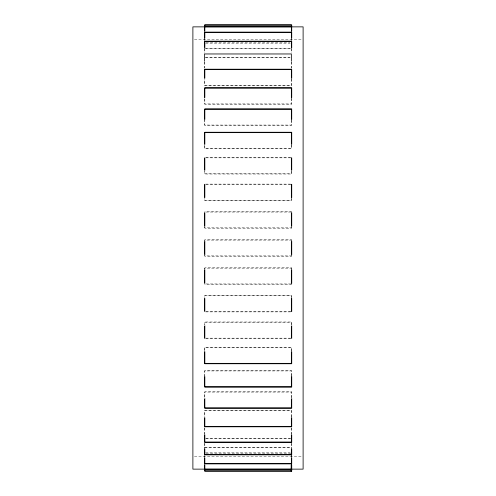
<?xml version="1.0" encoding="UTF-8"?>
<svg xmlns="http://www.w3.org/2000/svg" width="496" height="496" viewBox="0 0 496 496"><rect width="100%" height="100%" fill="white"/><g stroke="black" fill="none" stroke-linecap="round" stroke-linejoin="round"><path stroke-width="0.37" stroke-dasharray="2.48 1.86" d="M194.432 39.265L301.568 39.265M206.001 42.805L289.819 42.805M205.598 43.171L290.185 43.171M206.001 48.292L290.588 48.292M204.829 48.658L291.722 48.658M205.232 57.325L289.819 57.325M205.598 57.697L290.185 57.697M205.598 157.48L291.722 157.48M206.001 157.852L291.357 157.852M205.598 184.103L291.722 184.103M206.001 184.475L291.357 184.475M206.001 212.046L291.357 212.046M206.001 283.954L291.357 283.954M206.001 311.525L291.357 311.525M205.598 311.897L291.722 311.897M206.001 338.148L291.357 338.148M205.598 338.52L291.722 338.52M205.598 438.303L290.185 438.303M206.001 438.675L291.357 438.675M204.829 447.342L291.722 447.342M204.464 447.708L291.357 447.708M205.598 452.829L290.185 452.829M206.001 453.195L291.357 453.195M194.432 456.735L301.568 456.735M291.722 38.118L291.722 40.412M291.722 48.335L291.722 53.227M291.722 61.864L291.722 68.281M291.722 78.988L291.722 85.746L204.829 85.746L204.829 78.988M291.722 98.295L291.722 104.284L204.829 104.284L204.829 98.295M291.722 120.199L291.722 125.426L204.829 125.426L204.829 120.199M291.722 145.055L291.722 148.8L204.829 148.8L204.829 145.055M291.722 170.959L291.722 174.015L204.829 174.015L204.829 170.959M291.722 198.214L291.722 200.638L204.829 200.638L204.829 198.214M291.722 211.997L291.722 211.68L204.829 211.68L204.829 211.997M291.722 226.864L291.722 228.21L204.829 228.21L204.829 226.864M291.722 240.659L291.722 239.735L204.829 239.735L204.829 240.659M291.722 255.341L291.722 256.265L204.829 256.265L204.829 255.341M291.722 269.136L291.722 267.79L204.829 267.79L204.829 269.136M291.722 284.003L291.722 284.32L204.829 284.32L204.829 284.003M291.722 297.786L291.722 295.362L204.829 295.362L204.829 297.786M291.722 325.041L291.722 321.985L204.829 321.985L204.829 325.041M291.722 350.945L291.722 347.2L204.829 347.2L204.829 350.945M291.722 375.801L291.722 370.574L204.829 370.574L204.829 375.801M291.722 397.705L291.722 391.716L204.829 391.716L204.829 397.705M291.722 417.012L291.722 410.254L204.829 410.254L204.829 417.012M291.722 427.719L291.722 434.136M291.722 443.529L291.722 448.266M291.722 455.588L291.722 457.3M291.536 455.508L291.536 456.804M291.357 38.217L291.357 40.492M291.357 48.72L291.357 53.053M291.357 61.864L291.357 67.995M291.357 78.92L291.357 85.38L204.464 85.38L204.464 78.92M291.357 98.196L291.357 103.918L204.464 103.918L204.464 98.196M291.357 120.063L291.357 125.054L204.464 125.054L204.464 120.063M291.357 144.857L291.357 148.434L204.464 148.434L204.464 144.857M291.357 171.337L291.357 173.65L204.464 173.65L204.464 171.337M291.357 198.505L291.357 200.272L204.464 200.272L204.464 198.505M291.357 226.963L291.357 227.844L204.464 227.844L204.464 226.963M291.357 240.653L291.357 240.101L204.464 240.101L204.464 240.653M291.357 255.347L291.357 255.899L204.464 255.899L204.464 255.347M291.357 269.037L291.357 268.156L204.464 268.156L204.464 269.037M291.357 297.495L291.357 295.728L204.464 295.728L204.464 297.495M291.357 324.663L291.357 322.35L204.464 322.35L204.464 324.663M291.357 351.143L291.357 347.566L204.464 347.566L204.464 351.143M291.357 375.937L291.357 370.946L204.464 370.946L204.464 375.937M291.357 397.804L291.357 392.082L204.464 392.082L204.464 397.804M291.357 417.08L291.357 410.62L204.464 410.62L204.464 417.08M291.357 428.005L291.357 434.136M291.357 442.947L291.357 448.266M291.357 455.508L291.357 457.045M291.171 455.588L291.171 457.3M204.829 38.118L204.829 40.412M204.829 48.335L204.829 53.227M204.829 61.864L204.829 68.281M204.829 427.719L204.829 434.136M204.829 443.529L204.829 448.266M204.829 455.588L204.829 457.3M204.464 38.217L204.464 40.492M204.464 48.72L204.464 53.053M204.464 61.864L204.464 67.995M204.464 428.005L204.464 434.136M204.464 442.947L204.464 448.266M204.464 455.508L204.464 457.045"/><path stroke-width="0.74" d="M204.829 26.641L291.722 26.641M204.451 26.865L192.888 26.865L192.888 469.135L204.451 469.135M291.549 26.865L303.112 26.865L303.112 469.135L291.549 469.135M204.464 27.007L291.357 27.007M204.464 132.637L291.357 132.637L291.357 144.162M204.464 363.363L291.357 363.363L291.357 351.838M204.464 468.993L291.357 468.993M204.829 469.359L291.722 469.359M291.722 31.112L291.722 24.8L204.829 24.8L204.829 31.112M291.722 38.118L291.722 32.122L204.829 32.122L204.829 38.118M291.722 47.926L291.722 41.162L204.829 41.162L204.829 47.926M291.722 78.225L291.722 69.217L204.829 69.217L204.829 78.225M291.722 97.526L291.722 87.755L204.829 87.755L204.829 97.526M291.722 119.431L291.722 108.891L204.829 108.891L204.829 119.431M291.722 144.33L291.722 132.265L204.829 132.265L204.829 144.33M291.722 157.802L291.722 170.271M291.722 184.245L291.722 197.582M291.722 212.604L291.722 226.362M291.722 241.081L291.722 254.919M291.722 269.638L291.722 283.396M291.722 298.418L291.722 311.575M291.722 325.729L291.722 338.377M291.722 351.67L291.722 363.735L204.829 363.735L204.829 351.67M291.722 376.569L291.722 387.109L204.829 387.109L204.829 376.569M291.722 398.474L291.722 408.245L204.829 408.245L204.829 398.474M291.722 417.775L291.722 426.783L204.829 426.783L204.829 417.775M291.722 434.88L291.722 442.407L204.829 442.407L204.829 434.88M291.722 448.849L291.722 454.838L204.829 454.838L204.829 448.849M291.722 457.882L291.722 463.878L204.829 463.878L204.829 457.882M291.722 464.888L291.722 471.2L204.829 471.2L204.829 464.888M291.536 464.721L291.536 470.834M291.357 31.279L291.357 25.166L204.464 25.166L204.464 31.279M291.357 37.485L291.357 32.488L204.464 32.488L204.464 37.485M291.357 47.256L291.357 41.528L204.464 41.528L204.464 47.256M291.357 61.151L291.357 53.965L204.464 53.965L204.464 61.151M291.357 78.194L291.357 69.583L204.464 69.583L204.464 78.194M291.357 97.458L291.357 88.121L204.464 88.121L204.464 97.458M291.357 119.331L291.357 109.256L204.464 109.256L204.464 119.331M291.357 157.982L291.357 170.072M291.357 184.605L291.357 197.352M291.357 212.927L291.357 226.077M291.357 241.868L291.357 254.132M291.357 269.923L291.357 283.402M291.357 298.648L291.357 311.221M291.357 326.622L291.357 338.018M291.357 376.669L291.357 386.744L204.464 386.744L204.464 376.669M291.357 399.274L291.357 407.879L204.464 407.879L204.464 399.274M291.357 417.806L291.357 426.417L204.464 426.417L204.464 417.806M291.357 434.849L291.357 442.035L204.464 442.035L204.464 434.849M291.357 448.744L291.357 454.472L204.464 454.472L204.464 448.744M291.357 457.783L291.357 463.512L204.464 463.512L204.464 457.783M291.357 464.721L291.357 470.834L204.464 470.834L204.464 464.721M291.171 464.888L291.171 471.2M204.829 157.802L204.829 170.271M204.829 184.245L204.829 197.582M204.829 212.604L204.829 226.362M204.829 241.081L204.829 254.919M204.829 269.638L204.829 283.396M204.829 298.418L204.829 311.575M204.829 325.729L204.829 338.377M204.464 132.668L204.464 144.162M204.464 158.156L204.464 170.072M204.464 184.779L204.464 197.352M204.464 212.927L204.464 226.077M204.464 241.868L204.464 254.132M204.464 269.923L204.464 283.073M204.464 298.648L204.464 310.973M204.464 326.622L204.464 338.018M204.464 351.838L204.464 363.332"/></g></svg>
